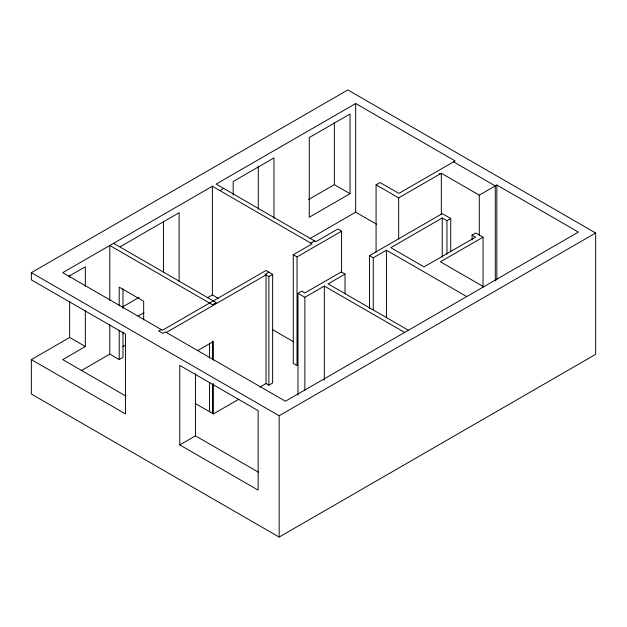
<?xml version="1.0" encoding="UTF-8"?>
<svg xmlns="http://www.w3.org/2000/svg" width="627" height="627" viewBox="0 0 627 627"><rect width="100%" height="100%" fill="white"/><g stroke="black" fill="none" stroke-linecap="round" stroke-linejoin="round"><path stroke-width="0.94" d="M31.35 359.592L125.455 413.922L125.455 334.167L31.35 279.838L31.35 272.659L347.844 89.935L595.65 233.001L595.65 354.341L279.156 537.065L31.35 393.999L31.35 359.592L69.652 337.475L85.335 346.535L85.335 310.545M341.574 272.306L341.574 231.191L297.033 256.905L297.033 365.565L293.271 363.394L293.271 254.734L312.121 243.848L212.373 186.258L62.716 272.659L162.464 330.249L265.981 270.488L272.635 274.328L272.635 382.995L268.873 385.166L266.052 383.536L259.962 387.047M376.075 252.375L376.075 184.832L380.056 182.528L398.882 193.398L455.124 160.927L355.689 103.518L216.135 184.087L315.883 241.677L337.812 229.02L341.574 231.191M68.578 276.452L85.335 266.781L85.335 286.233M120.47 246.568L179.126 212.702L179.126 281.695M219.905 190.608L223.667 188.429M122.383 307.034L139.139 297.355M308.562 199.543L334.356 184.651L350.046 193.704L350.046 114.02L309.268 137.564L309.268 217.248L350.046 193.704M85.335 346.535L62.716 359.592L125.956 396.099M138.065 316.086L143.928 312.701M81.212 370.643L109.803 354.137L119.208 359.569L122.978 357.398L122.978 331.949M122.853 346.598L125.392 345.14M207.31 297.841L212.373 294.917L218.29 298.334M310.02 238.542L355.689 212.177L376.756 224.341M161.21 329.528L158.702 330.978L162.848 333.368L165.356 331.918L285.426 401.241L578.4 232.092L496.843 185.012L479.279 195.154L441.322 173.24L398.662 197.866L376.075 184.832M310.867 243.119L314.629 240.948M268.873 272.157L265.103 274.328L268.873 276.507L272.635 274.328M166.296 332.467L266.052 274.877L266.052 383.536M197.599 350.611L213.384 341.503L213.384 360.102M297.974 395.112L297.974 293.303L301.736 291.132L304.871 292.942L341.26 271.938L345.022 274.109L345.022 293.687M369.491 308.5L369.491 255.636L442.262 213.627L450.735 218.51L450.735 251.795M297.974 293.303L304.871 297.292L324.324 286.061L404.619 332.428M345.022 274.109L328.086 283.89L408.389 330.249M369.491 255.636L373.253 257.815L386.428 250.204L466.731 296.563M450.735 218.51L446.965 220.688L442.262 217.969L390.817 247.673L424.071 266.867L475.509 237.163L472.06 235.172L472.06 240.07M472.06 235.172L475.83 233.001L483.041 237.163L483.041 287.088M483.041 237.163L440.381 261.796L483.668 286.79M195.193 403.435L213.384 413.938L238.793 399.274M179.784 444.896L258.136 490.134L258.136 410.661L179.784 365.431L179.784 444.896L195.475 435.843L258.653 472.319M31.35 272.659L279.156 415.732L595.65 233.001M453.556 161.829L495.275 185.913L495.275 280.872M439.441 173.601L440.068 173.961M293.271 254.734L297.033 256.905M272.392 329.567L293.522 341.77M113.565 243.307L216.205 302.567L212.443 304.738L109.803 245.478L109.803 300.294M496.843 185.012L496.843 279.963M479.279 195.154L479.279 235.29M446.965 220.688L446.965 253.966M442.262 217.969L442.262 257.125M441.322 173.24L441.322 214.356M398.662 197.866L398.662 238.981M386.428 250.204L386.428 317.748M373.253 257.815L373.253 309.691M355.689 103.518L355.689 212.177M334.356 122.453L334.356 184.651M324.324 286.061L324.324 380.04M304.871 297.292L304.871 390.292M279.156 415.732L279.156 537.065M273.96 218.196L273.96 157.941L233.181 181.485L233.181 195.091M268.873 276.507L268.873 385.166M258.277 166.382L258.277 209.136M213.384 383.591L213.384 413.938M212.373 186.258L212.373 294.917M212.443 340.955L212.443 359.553M212.443 384.03L212.443 413.397M209.551 343.204L209.551 357.884M209.551 382.36L209.551 411.727M195.475 373.817L195.475 435.843M163.443 221.135L163.443 272.635M143.677 319.856L143.677 301.258L119.208 287.127L119.208 305.733M122.978 288.875L122.978 308.453M119.208 330.202L119.208 359.569M109.803 324.77L109.803 354.137M69.652 275.229L69.652 277.173M69.652 301.493L69.652 337.475"/></g></svg>
